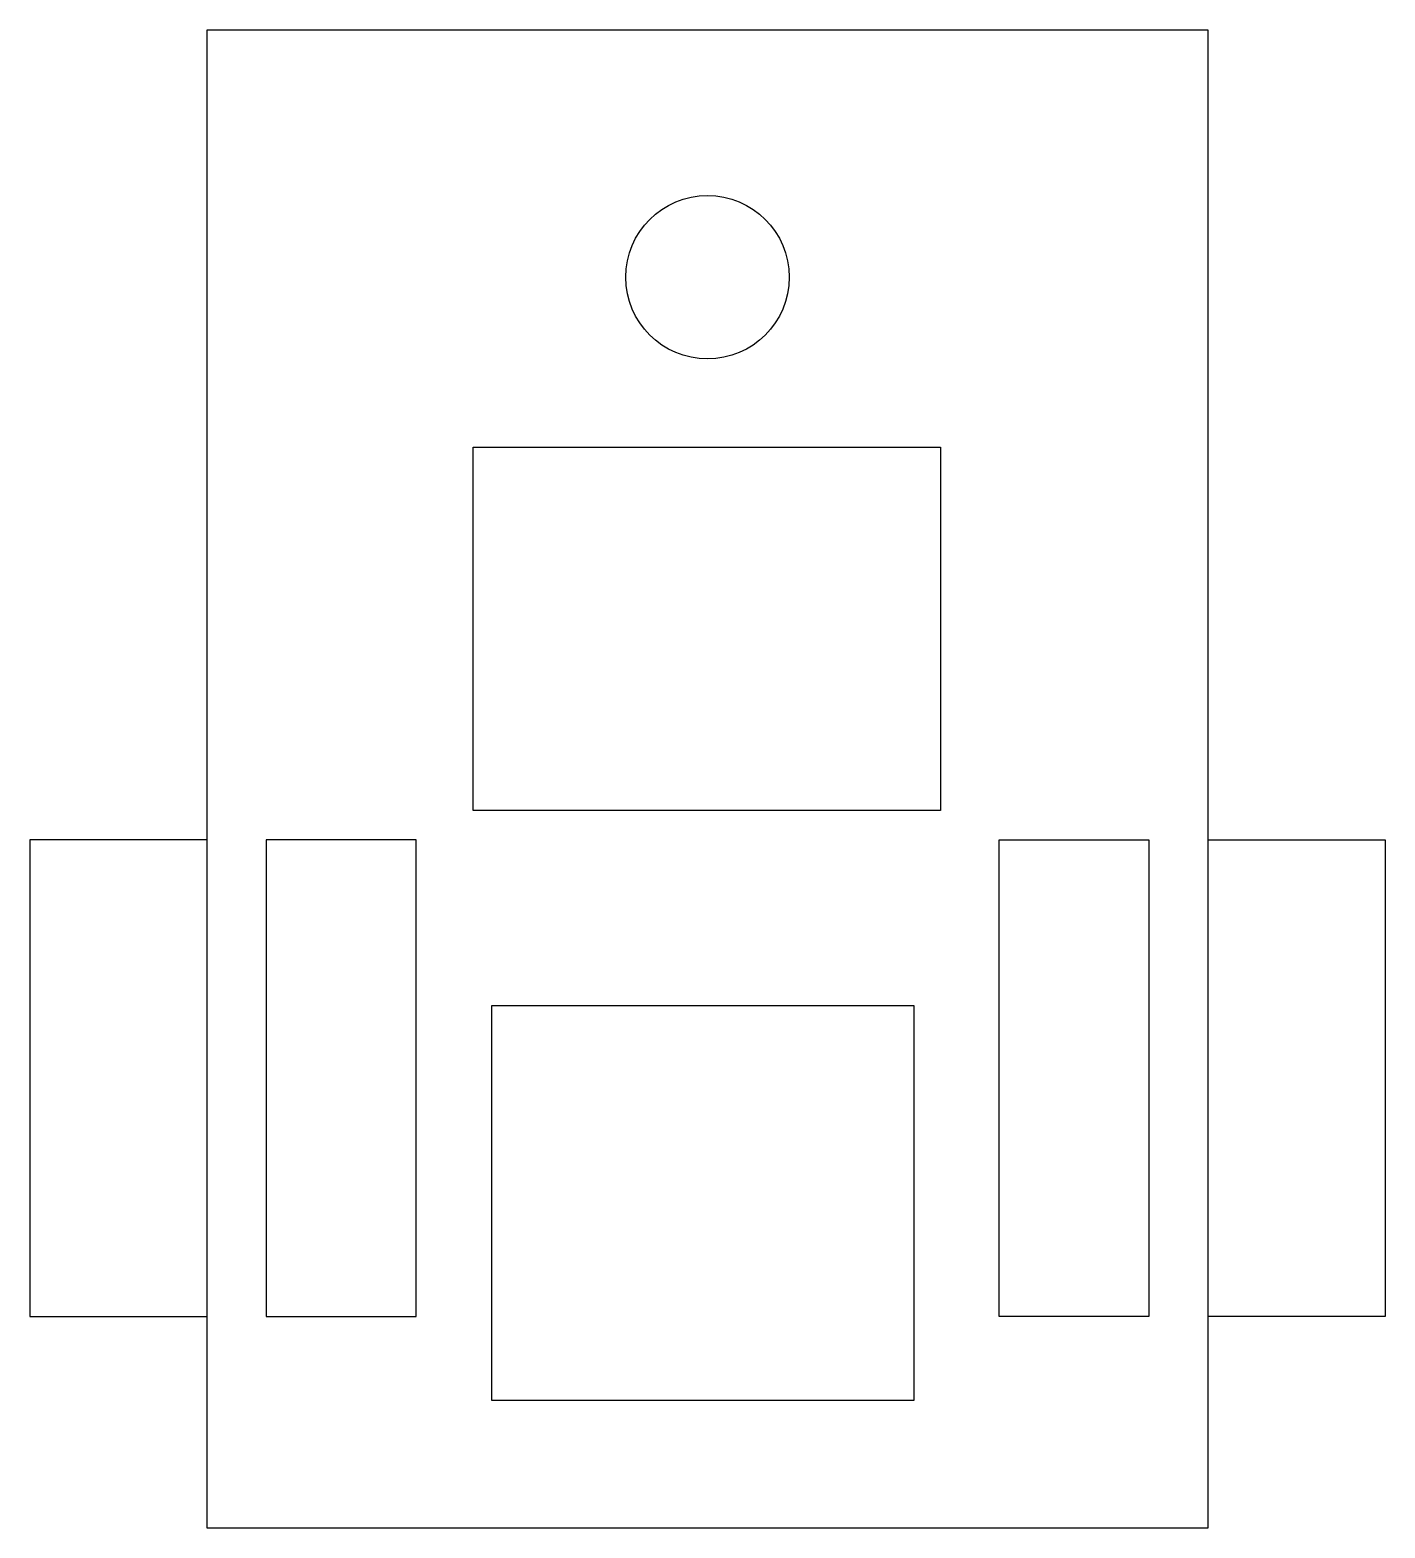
# Model space of a CAD drawing. Extents: x -122 to 77, y -132 to 88.
import ezdxf

# ---------------------------------------------------------------- set-up
doc = ezdxf.new("R2010")
doc.units = 0
doc.layers.add('MODELSKETCH_VISIBLE', color=7, linetype='CONTINUOUS')

msp = doc.modelspace()

# ---------------------------------------------------------------- linework, layer by layer
at = {"layer": 'MODELSKETCH_VISIBLE'}
for p, q in [((-95.58, -132.46), (-95.58, 87.54)), ((-95.58, 87.54), (51.42, 87.54)), ((51.42, 87.54), (51.42, -132.46)), ((-56.47, -27.1), (-56.47, 26.3)), ((-56.47, 26.3), (12.13, 26.3)), ((12.13, 26.3), (12.13, -27.1)), ((12.13, -27.1), (-56.47, -27.1)), ((-121.58, -31.38), (-121.58, -101.38)), ((-95.58, -31.38), (-121.58, -31.38)), ((-64.88, -31.37), (-86.88, -31.37)), ((-86.88, -31.37), (-86.88, -101.37)), ((-64.88, -101.37), (-64.88, -31.37)), ((20.73, -31.37), (42.73, -31.37)), ((20.73, -101.37), (20.73, -31.37)), ((42.73, -31.37), (42.73, -101.37)), ((51.42, -31.38), (77.42, -31.38)), ((77.42, -31.38), (77.42, -101.38)), ((-53.77, -113.72), (-53.77, -55.72)), ((-53.77, -55.72), (8.23, -55.72)), ((8.23, -55.72), (8.23, -113.72)), ((-121.58, -101.38), (-95.58, -101.38)), ((-86.88, -101.37), (-64.88, -101.37)), ((42.73, -101.37), (20.73, -101.37)), ((77.42, -101.38), (51.42, -101.38)), ((8.23, -113.72), (-53.77, -113.72)), ((51.42, -132.46), (-95.58, -132.46))]:
    msp.add_line(p, q, dxfattribs=at)
msp.add_circle((-22.08, 51.23), 12, dxfattribs=at)

doc.saveas('drawing.dxf')
